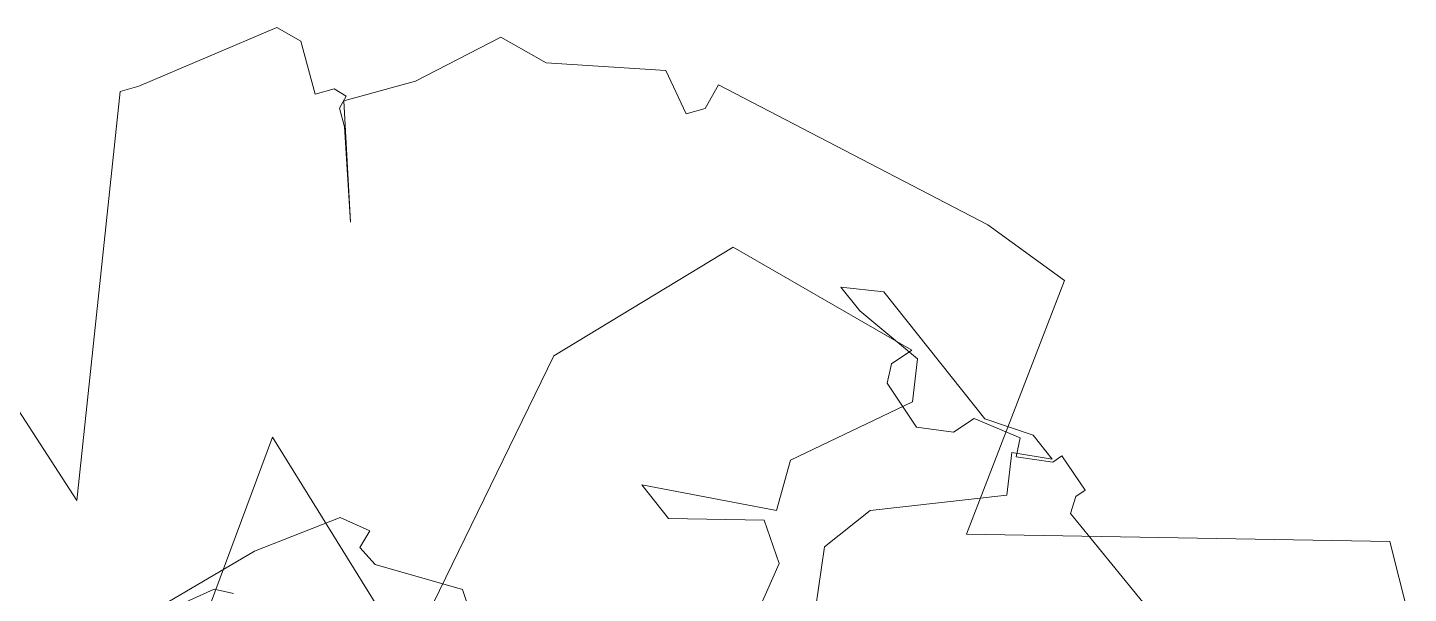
# Model space of a CAD drawing. Header units: metres. Extents: x -71 to 881, y -503 to 661.
# Drawn here: x 167.766 to 169.662, y -320.142 to -319.365 of the extents above; entities that cross this region are included whole.
import ezdxf

# ---------------------------------------------------------------- set-up
doc = ezdxf.new("R2010")
doc.units = ezdxf.units.M
doc.layers.add('ARBRE', color=100, linetype='Continuous', lineweight=13, true_color=0x00ff3f)

# ---------------------------------------------------------------- blocks, each defined once
blk = doc.blocks.new('WMF2', base_point=(0, 0.015))
at = {"color": 251, "lineweight": 0, "true_color": 0x636466}
for points in [[(134.735, -222.859), (140.59, -222.801), (140.984, -223.385), (140.955, -223.823), (142.591, -223.954), (142.62, -223.516), (143.7, -222.509), (144.197, -223.107), (145.935, -222.158), (146.022, -221.165), (147.088, -220.143), (149.191, -220.318), (149.687, -220.932), (149.6, -221.91), (157.237, -218.902), (158.303, -210.637), (152.622, -198.663), (162.756, -199.861), (152.652, -183.053)], [(162.245, -221.472), (162.552, -220.756), (164.406, -221.194), (167.604, -217.661), (169.532, -216.887), (170.277, -213.149), (171.445, -210.433), (167.502, -207.629), (170.627, -209.805), (171.328, -210.111), (171.532, -210.622), (172.058, -210.418), (172.365, -209.703), (174.365, -210.564), (175.387, -210.155), (176.979, -204.417), (177.286, -203.701), (165.648, -192.209), (176.336, -193.26)], [(129.04, -230.774), (131.8, -232.029), (142.532, -219.048), (147.979, -228.379), (151.615, -227.386), (162.654, -222.479), (162.245, -221.472), (162.245, -221.472)], [(158.872, -194.779), (159.485, -194.283), (159.792, -193.071)], [(161.968, -180.367), (159.661, -196.473), (158.58, -199.977), (157.427, -200.576), (157.164, -199.846), (156.258, -199.904), (153.309, -201.993), (151.936, -201.496)], [(147.979, -213.105), (150.403, -210.17), (152.111, -210.17), (147.979, -213.718), (149.191, -215.412), (147.979, -220.654), (149.191, -221.866), (152.111, -221.268), (153.323, -221.268), (152.111, -222.479), (145.657, -222.479), (143.949, -223.575), (142.737, -223.575), (143.949, -222.479), (142.737, -221.268), (145.657, -216.639), (145.657, -214.317), (143.949, -212.492), (142.737, -212.492), (145.044, -210.17), (146.256, -212.492), (147.979, -213.105), (147.979, -213.105)]]:
    blk.add_lwpolyline(points, dxfattribs=at)

msp = doc.modelspace()

# ---------------------------------------------------------------- block references
at = {"layer": 'ARBRE', "color": 251, "lineweight": 5, "true_color": 0x636466, "xscale": 0.03451886634015593, "yscale": 0.03451886634015593, "zscale": 0.03451886634015593, "rotation": 128.5771086415459}
msp.add_blockref('WMF2', (166.2117, -328.6222), dxfattribs=at)

doc.saveas('drawing.dxf')
